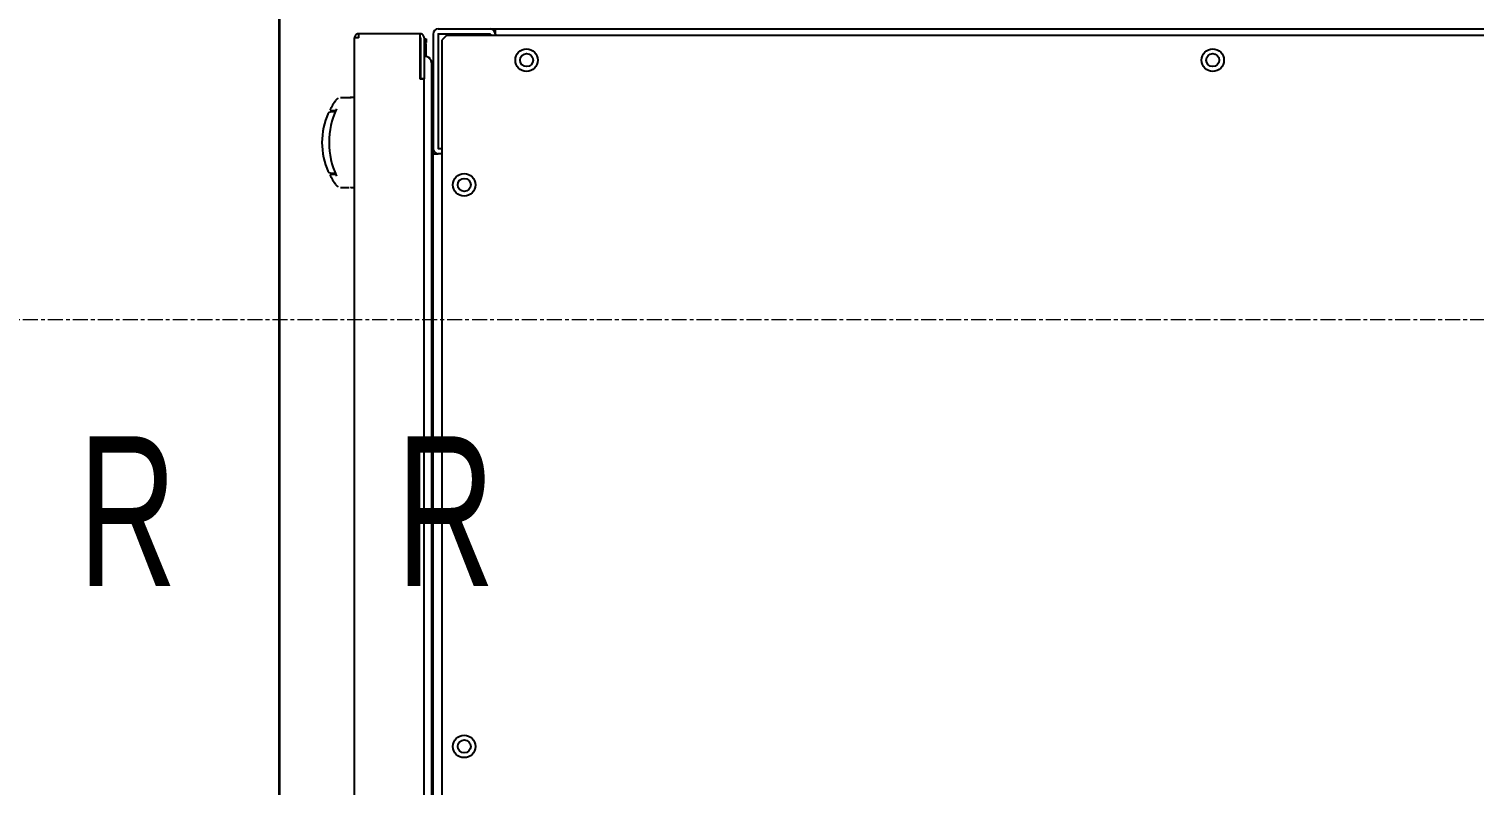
# Model space of a CAD drawing. Header units: millimetres. Extents: x -18178 to 96133, y -22425 to 61598.
# Drawn here: x 41430 to 42009, y 50344 to 50647 of the extents above; entities that cross this region are included whole.
import ezdxf
from ezdxf.enums import TextEntityAlignment as Align

# ---------------------------------------------------------------- set-up
doc = ezdxf.new("R2010")
doc.units = ezdxf.units.MM
doc.linetypes.add('Centre', pattern=[10, 6, -1.25, 1.5, -1.25])
for name, color, linetype in [('10H46857P03_12', 7, 'Continuous'), ('10H46857P03_13', 7, 'Continuous'), ('10H46941P01', 7, 'Continuous'), ('CH0500FE', 7, 'Continuous'), ('CH0800FE', 7, 'Continuous'), ('EAE-BB-B-OUT-001-KXA 2000A', 131, 'Continuous'), ('eae-bb-mım.', 7, 'Continuous'), ('EAE-UPS PANEL-VERTV.', 7, 'Continuous'), ('GUARNIZIONE_PORT', 7, 'Continuous'), ('MA0967FE', 7, 'Continuous'), ('MA1369FE', 7, 'Continuous'), ('MA1370FE', 7, 'Continuous'), ('MA1448FE', 7, 'Continuous'), ('MA1648FE', 7, 'Continuous'), ('NEW_RG0043AL', 7, 'Continuous'), ('RG0676FE', 7, 'Continuous')]:
    doc.layers.add(name, color=color, linetype=linetype)
doc.layers.add('E-ELEC-EQPM', color=7, linetype='Continuous', lineweight=35)
doc.layers.add('S-GRID', color=7, linetype='Continuous', lineweight=9)
doc.styles.get("Standard").update_dxf_attribs({"font": 'arial.ttf'})

# ---------------------------------------------------------------- blocks, each defined once
blk = doc.blocks.new('IL021-ARP-ZZ-XX-M3-J-A-0001_rvt-1-Busbar Distribution First Floor  Layout - Phase 1')
at = {"layer": 'S-GRID', "color": 253, "linetype": 'Centre', "lineweight": 18, "true_color": 0xaaaaaa}
blk.add_line((80163.19545817532, 50605.97871222091), (-5597.983171695945, 50605.97871222119), dxfattribs=at)
blk = doc.blocks.new('A$Ccc32f15b')
at = {"layer": '10H46857P03_12', "color": 7, "linetype": 'Continuous'}
for p, q in [((133.6950126966707, 1.809041805245215e-11), (133.6950127284042, -0.06358486895091175)), ((133.6950126966705, 1.870148480520584e-11), (133.6950127159971, -0.06358528327428559)), ((135.4950126966708, -0.06358486895029358), (135.4950126966708, 1.809752347980975e-11)), ((133.6950126966705, -9.17554388024655e-09), (133.6950126966705, -0.06358490277037276)), ((133.6950126966707, -0.06358486895091175), (133.6950126966707, -0.06449363995587021)), ((133.6950126966707, -0.2812315081131089), (133.6950126966705, -0.06449363995530177)), ((133.6957892875095, -0.06048007928826848), (133.6971361821096, -0.08403272394061645)), ((135.4928888796159, -0.08403467991393399), (135.4942454133156, -0.06049384259065249)), ((135.4950126966708, -0.06449363995589863), (135.4950126966708, -0.06358528320878065)), ((135.4950126966707, -0.2812315081122705), (135.4950126966708, -0.102255930332106)), ((133.9600126966706, -0.4099999999814585), (133.9636813394775, -0.3708678100416947)), ((133.9600127335068, -0.3856431777769487), (133.9600126913794, -0.4596014054327782)), ((135.2263440586248, -0.3708678608263867), (135.2300126966706, -0.4099999999814372)), ((135.2300127022791, -0.4596013136593484), (135.2300126531955, -0.3827077804472481))]:
    blk.add_line(p, q, dxfattribs=at)
for centre, radius, start, end in [((134.5950126966709, 0.7750000000181174), 1.424999999999665, 232.7834972262488, 241.8451603549169), ((134.5943451898561, 1.10062757033635), 1.608626122559358, 245.3054807475945, 294.7373460338713), ((133.9350126966608, -0.4596659516943546), 0.02500000000983709, 299.0105403668873, 0.6583638523316475), ((135.2550126966749, -0.4596659486457213), 0.02500000000416, 179.3403294291471, 240.9885785880231), ((134.5950126966709, 0.7750000000181174), 1.424999999999668, 298.2111664134722, 307.2305713006061)]:
    blk.add_arc(centre, radius, start, end, dxfattribs=at)
for points in [[(133.7054645721153, -0.3257414333081243), (133.7126943722591, -0.3400627839030363), (133.7225601149127, -0.3519050770397598), (133.735061800076, -0.3612683127183018)], [(135.4581267013305, -0.3588007075939572), (135.4691441414864, -0.3498495729620998), (135.4779574806235, -0.3388258592002202), (135.4845667187419, -0.3257295663082971)]]:
    blk.add_open_spline(points, degree=3, dxfattribs=at)
for points, knots in [([(133.9215220880077, -0.4807135994995733), (133.9233922493948, -0.4817630578360976), (133.9268009330267, -0.4835932381856196), (133.9333335379692, -0.4849145118482667), (133.9405219126737, -0.4844686138935259), (133.9446802648983, -0.4826626655587773), (133.9471369594324, -0.4815292143222152)], [0, 0, 0, 0, 0.218028376115208, 0.4613181739926601, 0.7249289181222793, 1, 1, 1, 1]), ([(135.242888097713, -0.4815290248296193), (135.2453448100691, -0.4826625270241323), (135.2495031984738, -0.4844685602376018), (135.2566916768806, -0.4849145299469413), (135.2632243857111, -0.4835932697242029), (135.2666331205226, -0.4817630660529204), (135.2685033082113, -0.4807135946033867)], [0, 0, 0, 0, 0.2750709572984041, 0.5386818568429828, 0.7819717626833721, 1, 1, 1, 1])]:
    blk.add_open_spline(points, degree=3, knots=knots, dxfattribs=at)
at = {"layer": '10H46857P03_13', "color": 7, "linetype": 'Continuous'}
for p, q in [((133.9800126966707, -0.3662812727833398), (133.9800126966705, -0.4784142458316651)), ((133.988034970208, -0.5049467664247445), (133.9800137573201, -0.4782301852803599)), ((133.9880349702079, -0.5057072097839068), (134.0098210097232, -0.5242974820711837)), ((133.9946874910654, -0.5118070926264906), (133.9953234648862, -0.5144228019996007)), ((135.1802043855282, -0.5242974804953775), (135.2019904351158, -0.5057071904865609)), ((135.2100116357712, -0.4782301461514038), (135.2019904351159, -0.5049467454532746)), ((135.2100126965766, -0.4784142395453301), (135.2100126377418, -0.3900313996145002))]:
    blk.add_line(p, q, dxfattribs=at)
blk.add_arc((134.5950126966704, 0.7750000000193467), 1.42500000000101, 245.6975698154576, 294.3472386131269, dxfattribs=at)
at = {"layer": '10H46941P01', "color": 7, "linetype": 'Continuous'}
for p, q in [((133.5225126966693, 1.562500000018694), (132.9725126966693, 1.562500000018694)), ((132.9725126966693, 1.562500000018694), (132.9725126966693, 1.542280532751185)), ((133.1100126966693, 1.562500000018687), (133.1100126966693, 1.575000000018719)), ((133.1850126966693, 1.575000000018719), (133.1850126966693, 1.562500000018716)), ((133.3100126966692, 1.562500000018716), (133.3100126966692, 1.575000000018719)), ((133.3850126966693, 1.575000000018719), (133.3850126966693, 1.562500000018694)), ((133.5225126966693, 1.550000000006548), (133.5225126966693, 1.562500000018687))]:
    blk.add_line(p, q, dxfattribs=at)
at = {"layer": 'CH0500FE', "color": 7, "linetype": 'Continuous'}
for p, q in [((134.8200126966715, 1.750000000012662), (134.8200126966715, 1.680000000012676)), ((134.8200126966715, 1.575000000012686), (134.8200126966715, 1.680000000012683)), ((158.7200126966715, 1.575000000012786), (134.8200126966715, 1.575000000012686))]:
    blk.add_line(p, q, dxfattribs=at)
for centre in [(135.4450126966715, 2.200000000012686), (146.6950126966715, 2.200000000012729)]:
    blk.add_circle(centre, 0.13, dxfattribs=at)
at = {"layer": 'CH0800FE', "color": 7, "linetype": 'Continuous'}
for p, q in [((132.3200126966715, 2.825000000012686), (132.3200126966713, 42.82500000001269)), ((132.4250126966715, 2.825000000012672), (132.3200126966715, 2.825000000012679)), ((132.4250126966715, 2.825000000012672), (132.4450126966715, 2.825000000012672))]:
    blk.add_line(p, q, dxfattribs=at)
for centre in [(132.9450126966715, 17.20000000001268), (132.9450126966715, 3.450000000012672)]:
    blk.add_circle(centre, 0.13, dxfattribs=at)
at = {"layer": 'GUARNIZIONE_PORT', "color": 7, "linetype": 'Continuous'}
for p, q in [((158.7200126966715, 1.550000000000814), (133.0200126966718, 1.550000000000715)), ((133.3250126966718, 1.400000000000709), (133.3200126966719, 1.400000000000709))]:
    blk.add_line(p, q, dxfattribs=at)
blk.add_arc((133.0200126966718, 1.400000000000723), 0.1499999999999835, 90, 180.0000000000082, dxfattribs=at)
at = {"layer": 'MA0967FE', "color": 7, "linetype": 'Continuous'}
for p, q in [((136.9450126966715, 1.550000000000729), (136.9450126966715, 1.575000000012778)), ((137.0450126966715, 1.575000000012786), (137.0450126966715, 1.550000000000729))]:
    blk.add_line(p, q, dxfattribs=at)
blk.add_arc((135.0500126966715, 1.495000000012773), 0.08000000000000092, 90, 136.5674634541165, dxfattribs=at)
at = {"layer": 'MA1369FE', "color": 7, "linetype": 'Continuous'}
for p, q in [((132.3200126966692, 2.820000000018993), (132.3200126966692, 2.825000000018989)), ((132.3200126966692, 2.720000000012668), (132.3200126966692, 2.820000000018993)), ((132.3200126966692, 1.67500000001899), (132.3201378533131, 1.674874843375022)), ((132.4198875400338, 1.575125156654309), (132.4200126966692, 1.575000000018989)), ((134.8200126966715, 1.575000000018996), (134.7150126966716, 1.575000000018996))]:
    blk.add_line(p, q, dxfattribs=at)
at = {"layer": 'MA1370FE', "color": 7, "linetype": 'Continuous'}
for p, q in [((132.3200126966715, 1.680000000012669), (132.3200126966715, 2.720000000012668)), ((132.4200126966715, 1.680000000012669), (132.4200126966715, 2.720000000012668)), ((132.4250126966715, 2.825000000012672), (132.4450126966715, 2.825000000012672)), ((132.4250126966715, 2.72500000001267), (132.4450126966715, 2.72500000001267)), ((134.7200126966715, 1.750000000012662), (134.7200126966715, 1.680000000012676)), ((134.8200126966715, 1.750000000012662), (134.8200126966715, 1.680000000012676)), ((132.4250126966715, 1.675000000012673), (134.7150126966716, 1.67500000001268)), ((132.4250126966715, 1.575000000012672), (134.7150126966716, 1.575000000012679))]:
    blk.add_line(p, q, dxfattribs=at)
for centre, radius, start, end in [((132.4250126966715, 2.720000000012668), 0.1049999999999995, 90, 180), ((132.4250126966715, 2.720000000012668), 0.00499999999999945, 90, 180), ((132.4250126966715, 1.680000000012669), 0.1050000000000106, 180.0000000000037, 270), ((132.4250126966715, 1.680000000012669), 0.005000000000010552, 180, 270), ((134.7150126966716, 1.680000000012676), 0.00499999999999945, 270, 0), ((134.7150126966716, 1.680000000012676), 0.1049999999999995, 270, 0)]:
    blk.add_arc(centre, radius, start, end, dxfattribs=at)
at = {"layer": 'MA1448FE', "color": 7, "linetype": 'Continuous'}
for p, q in [((132.4200126966718, 1.320000000021309), (132.4200126966718, 0.07999999999397289)), ((133.3250126966717, 1.31999999999779), (132.4200126966718, 1.319999999997783)), ((132.5000126966718, 1.400000000000695), (133.3200126966718, 1.399999999985802)), ((132.5000126966717, 1.325000000070709), (133.3200126966718, 1.324999999985806)), ((133.3200126966719, 1.399999999985809), (133.3200126966719, 1.324999999985799)), ((158.7200126966715, 1.400000000000816), (133.3250126966718, 1.400000000000709)), ((133.3250126966717, 1.400000000000709), (133.3250126966717, 1.320000000020599)), ((132.4200126966718, 0.07999999999398), (132.5000126966699, 0.07999999999398)), ((132.5000126966699, 0.07999999999398), (132.5000126966699, 4.234834705130197e-12)), ((162.1400126966718, -3.822719918389339e-12), (132.5000126966699, 1.55893076225766e-11))]:
    blk.add_line(p, q, dxfattribs=at)
for centre, radius, start, end in [((132.5000126966717, 1.320000000070699), 0.07999999992999858, 89.99999999995929, 180.0000000179076), ((132.5000126966717, 1.320000000070699), 0.005000000000000837, 90, 180.0000002865247), ((132.5000126966718, 0.08000000001658947), 0.0799999999999912, 179.999999980937, 269.9999999986565), ((132.5000126966718, 0.08000000001658947), 0.00499999999999945, 179.9999999830642, 269.9999999785045)]:
    blk.add_arc(centre, radius, start, end, dxfattribs=at)
at = {"layer": 'MA1648FE', "color": 7, "linetype": 'Continuous'}
for p, q in [((132.8925126966693, 1.479017403143025), (132.8925126966693, 1.512500000018655)), ((132.9207970225272, 1.512500000018647), (132.8925126966693, 1.512500000018647)), ((132.5200126966694, 1.40000000000034), (132.5200126966694, 1.437500000028678)), ((132.5200126966694, 1.43750000002867), (132.5950126966694, 1.43750000002867)), ((132.5200126966746, 1.32500000006862), (132.5200126966746, 1.320000000024493)), ((132.6200126966747, 1.437500000028656), (132.5825126966452, 1.399999999999189)), ((132.5950126966693, 1.43750000002867), (132.5950126966693, 1.412500000023336)), ((132.6150126966646, 1.432500000018649), (132.6000126966693, 1.432500000018649)), ((132.8747758211963, 1.437500000028663), (132.6200126966746, 1.437500000028663))]:
    blk.add_line(p, q, dxfattribs=at)
blk.add_arc((132.6000126966701, 1.352500000028726), 0.08000000000077945, 90.00000000056997, 93.5833216990871, dxfattribs=at)
at = {"layer": 'NEW_RG0043AL', "color": 7, "linetype": 'Continuous'}
for p, q in [((132.4450126966716, 1.850000000012656), (132.4450126966715, 33.80000000001266)), ((132.4450126966716, 1.850000000012656), (132.5450126966716, 1.750000000012655)), ((132.5450126966715, 1.750000000012662), (158.4700126966715, 1.750000000012761))]:
    blk.add_line(p, q, dxfattribs=at)
for centre in [(132.9450126966715, 17.20000000001266), (132.9450126966715, 3.450000000012665), (135.4450126966716, 2.200000000012672), (146.6950126966715, 2.200000000012714)]:
    blk.add_circle(centre, 0.2250000000000001, dxfattribs=at)
at = {"layer": 'RG0676FE', "color": 7, "linetype": 'Continuous'}
blk.add_line((133.3250126966693, 1.325000000025369), (133.3200126966717, 1.325000000025369), dxfattribs=at)
blk.add_arc((132.6200126966718, 1.200000000025369), 0.1250000000000001, 90, 106.2602047534845, dxfattribs=at)
blk = doc.blocks.new('ups-panel')
at = {"layer": 'EAE-UPS PANEL-VERTV.', "xscale": 20, "yscale": 20, "zscale": 20}
blk.add_blockref('A$Ccc32f15b', (5.099999998885323, -450.0250000056923, 1985.5), dxfattribs=at)

msp = doc.modelspace()

# ---------------------------------------------------------------- linework, layer by layer
at = {"layer": 'E-ELEC-EQPM'}
msp.add_lwpolyline([(41530.00042733332, 52699.13550138216), (42445.00042733317, 52699.13550138216), (42445.00042733317, 50045.13550138218), (41530.00042733332, 50045.13550138218)], close=True, dxfattribs=at)

# ---------------------------------------------------------------- block references
at = {"layer": 'eae-bb-mım.', "lineweight": 5}
msp.add_blockref('IL021-ARP-ZZ-XX-M3-J-A-0001_rvt-1-Busbar Distribution First Floor  Layout - Phase 1', (-9969.999886468913, -75.97871318924471), dxfattribs=at)
at = {"layer": 'EAE-UPS PANEL-VERTV.', "rotation": 270}
msp.add_blockref('ups-panel', (42010.06460068083, 53298.13575531337), dxfattribs=at)

# ---------------------------------------------------------------- texts
at = {"layer": 'EAE-BB-B-OUT-001-KXA 2000A', "width": 0.65}
msp.add_text('R', height=60, dxfattribs=at).set_placement((41469.16915731833, 50453.38575531451, 3102.5), align=Align.MIDDLE)
at = {"layer": 'EAE-BB-B-OUT-001-KXA 2000A', "color": 7, "width": 0.65}
msp.add_text('R', height=60, dxfattribs=at).set_placement((41596.57000829159, 50453.38575531448, 3102.5), align=Align.MIDDLE)

doc.saveas('drawing.dxf')
